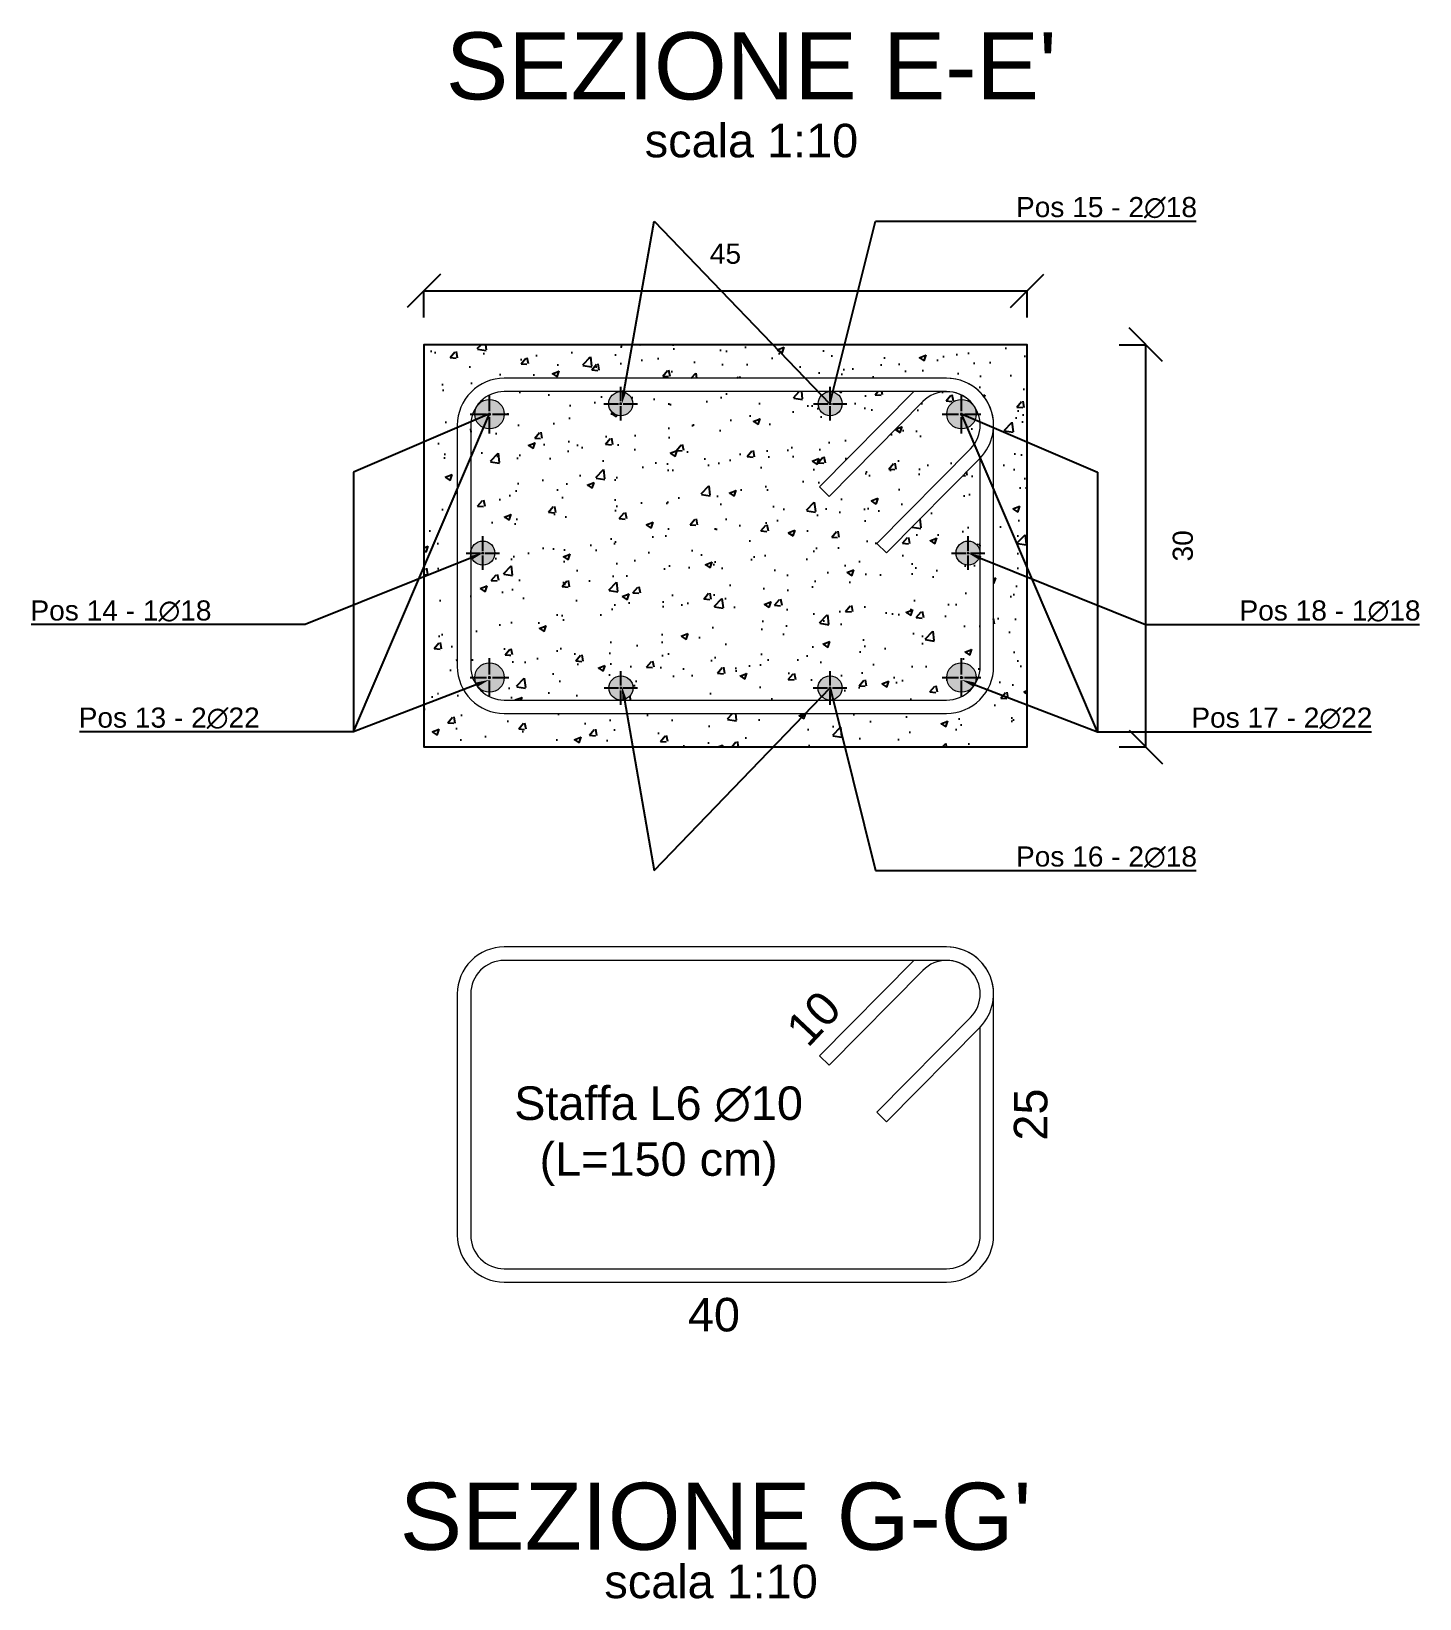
# Model space of a CAD drawing. Header units: millimetres. Extents: x -455371 to 117772, y -78417 to 116564.
# Drawn here: x -338682 to -337646, y 42181 to 43350 of the extents above; entities that cross this region are included whole.
import ezdxf
from ezdxf import colors
from ezdxf.entities.mleader import LeaderData, LeaderLine
from ezdxf.math import Vec2, Vec3

# ---------------------------------------------------------------- set-up
doc = ezdxf.new("R2010")
doc.units = ezdxf.units.MM
doc.linetypes.add('CENTER2', pattern=[28.575, 19.05, -3.175, 3.175, -3.175])
doc.layers.get('0').update_dxf_attribs({"color": 255})
for name, color, linetype, lineweight in [('armature', 5, 'Continuous', 18), ('Cls', 7, 'Continuous', 25), ('quote', 5, 'Continuous', 15), ('RETINO ARMATURE', 253, 'Continuous', 15), ('Scritte', 7, 'Continuous', 15), ('staffe', 10, 'Continuous', 15)]:
    doc.layers.add(name, color=color, linetype=linetype, lineweight=lineweight)
doc.layers.add('RETINI', color=253, linetype='Continuous')
doc.styles.get("Standard").update_dxf_attribs({"font": 'arial.ttf'})
doc.dimstyles.new('per distinte 1 a 10', dxfattribs={"dimtxt": 25, "dimasz": 150, "dimexe": 0.18, "dimexo": 250, "dimgap": 50, "dimtad": 2, "dimdec": 0, "dimlfac": 0.1, "dimzin": 0, "dimdsep": 46, "dimtxsty": 'Standard', "dimblk": 'NONE', "dimcen": 0, "dimse1": 1, "dimse2": 1, "dimsd1": 1, "dimsd2": 1, "dimadec": 0, "dimazin": 0, "dimtfac": 1, "dimtdec": 0, "dimtofl": 0, "dimtmove": 0, "dimatfit": 3, "dimldrblk": 'NONE', "dimfxl": 250, "dimfxlon": 1, "dimtolj": 1, "dimtzin": 0, "dimarcsym": 2})
doc.dimstyles.new('scala 1 a 10', dxfattribs={"dimtxt": 15, "dimasz": 25, "dimexe": 0.183, "dimexo": 0.1, "dimgap": 20, "dimtad": 2, "dimdec": 0, "dimlfac": 0.1, "dimzin": 0, "dimdsep": 46, "dimtxsty": 'Standard', "dimblk": 'OBLIQUE', "dimcen": -25, "dimadec": 0, "dimazin": 0, "dimtfac": 1, "dimtdec": 0, "dimtofl": 0, "dimtmove": 0, "dimatfit": 3, "dimfxl": 20, "dimfxlon": 1, "dimtolj": 1, "dimtzin": 0, "dimarcsym": 0})
pattern_1 = [(50, (9194.285, -16738.2), (52.833554, -4.622335), [5.5245, -60.7695]), (355, (9194.285, -16738.2), (-10.220592, 55.406485), [4.4196, -48.6157694]), (100.451445, (9198.69, -16738.584), (42.612962, 50.784148), [4.6951026, -51.646171]), (46.1842, (9194.285, -16723.466), (78.612922, -12.192275), [8.28675, -91.15425]), (96.635558, (9200.836, -16724.48), (68.847199, 71.753576), [7.042657, -77.469326]), (351.18415, (9194.285, -16723.47), (68.847199, 71.753576), [6.62939, -72.923322]), (21, (9201.65, -16727.15), (43.9681735, -29.6569075), [5.5245, -60.7695]), (326, (9201.65, -16727.15), (17.922588, 53.41451), [4.4196, -48.6156]), (71.451445, (9205.315, -16729.62), (61.8907616, 23.757603), [4.6951026, -51.646082]), (37.5, (9194.285, -16738.198), (0.8956949, 24.5209613), [0, -48.02632, 0, -49.3522, 0, -48.79975]), (7.5, (9194.285, -16738.198), (19.3777021, 29.0523667), [0, -28.13812, 0, -46.92142, 0, -18.59915]), (327.5, (9177.859, -16738.198), (39.3212726, -1.6613358), [0, -18.415, 0, -57.4548, 0, -76.2381]), (317.5, (9170.493, -16738.2), (42.9574626, 7.3736824), [0, -23.9395, 0, -38.15588, 0, -54.1401])]

# ---------------------------------------------------------------- blocks, each defined once
blk = doc.blocks.new('*U1447')
at = {"layer": 'Cls', "color": 0, "linetype": 'CENTER2', "transparency": 16777216}
for p, q in [((0, 2.2), (0, 14.5)), ((-14.5, 0), (-2.2, 0)), ((2.2, 0), (14.5, 0)), ((0, -14.5), (0, -2.2))]:
    blk.add_line(p, q, dxfattribs=at)
at = {"layer": 'Cls', "color": 0, "linetype": 'Continuous', "transparency": 16777216}
for p, q in [((-1.1, 0), (1.1, 0)), ((0, -1.1), (0, 1.1))]:
    blk.add_line(p, q, dxfattribs=at)
blk = doc.blocks.new('*U1448')
at = {"layer": 'Cls', "color": 0, "linetype": 'CENTER2', "transparency": 16777216}
for p, q in [((0, 1.8), (0, 12.5)), ((-12.5, 0), (-1.8, 0)), ((1.8, 0), (12.5, 0)), ((0, -12.5), (0, -1.8))]:
    blk.add_line(p, q, dxfattribs=at)
at = {"layer": 'Cls', "color": 0, "linetype": 'Continuous', "transparency": 16777216}
for p, q in [((-0.9, 0), (0.9, 0)), ((0, -0.9), (0, 0.9))]:
    blk.add_line(p, q, dxfattribs=at)
blk = doc.blocks.new('*U1463')
at = {"layer": 'Cls', "color": 0, "linetype": 'CENTER2', "transparency": 16777216}
for p, q in [((0, 1.8), (0, 12.5)), ((-12.5, 0), (-1.8, 0)), ((1.8, 0), (12.5, 0)), ((0, -12.5), (0, -1.8))]:
    blk.add_line(p, q, dxfattribs=at)
at = {"layer": 'Cls', "color": 0, "linetype": 'Continuous', "transparency": 16777216}
for p, q in [((-0.9, 0), (0.9, 0)), ((0, -0.9), (0, 0.9))]:
    blk.add_line(p, q, dxfattribs=at)
blk = doc.blocks.new('*U1464')
at = {"layer": 'Cls', "color": 0, "linetype": 'CENTER2', "transparency": 16777216}
for p, q in [((0, 1.8), (0, 12.5)), ((-12.5, 0), (-1.8, 0)), ((1.8, 0), (12.5, 0)), ((0, -12.5), (0, -1.8))]:
    blk.add_line(p, q, dxfattribs=at)
at = {"layer": 'Cls', "color": 0, "linetype": 'Continuous', "transparency": 16777216}
for p, q in [((-0.9, 0), (0.9, 0)), ((0, -0.9), (0, 0.9))]:
    blk.add_line(p, q, dxfattribs=at)
blk = doc.blocks.new('*U1465')
at = {"layer": 'Cls', "color": 0, "linetype": 'CENTER2', "transparency": 16777216}
for p, q in [((0, 2.2), (0, 14.5)), ((-14.5, 0), (-2.2, 0)), ((2.2, 0), (14.5, 0)), ((0, -14.5), (0, -2.2))]:
    blk.add_line(p, q, dxfattribs=at)
at = {"layer": 'Cls', "color": 0, "linetype": 'Continuous', "transparency": 16777216}
for p, q in [((-1.1, 0), (1.1, 0)), ((0, -1.1), (0, 1.1))]:
    blk.add_line(p, q, dxfattribs=at)
blk = doc.blocks.new('*U1466')
at = {"layer": 'Cls', "color": 0, "linetype": 'CENTER2', "transparency": 16777216}
for p, q in [((0, 1.8), (0, 12.5)), ((-12.5, 0), (-1.8, 0)), ((1.8, 0), (12.5, 0)), ((0, -12.5), (0, -1.8))]:
    blk.add_line(p, q, dxfattribs=at)
at = {"layer": 'Cls', "color": 0, "linetype": 'Continuous', "transparency": 16777216}
for p, q in [((-0.9, 0), (0.9, 0)), ((0, -0.9), (0, 0.9))]:
    blk.add_line(p, q, dxfattribs=at)
blk = doc.blocks.new('*U1467')
at = {"layer": 'Cls', "color": 0, "linetype": 'CENTER2', "transparency": 16777216}
for p, q in [((0, 2.2), (0, 14.5)), ((-14.5, 0), (-2.2, 0)), ((2.2, 0), (14.5, 0)), ((0, -14.5), (0, -2.2))]:
    blk.add_line(p, q, dxfattribs=at)
at = {"layer": 'Cls', "color": 0, "linetype": 'Continuous', "transparency": 16777216}
for p, q in [((-1.1, 0), (1.1, 0)), ((0, -1.1), (0, 1.1))]:
    blk.add_line(p, q, dxfattribs=at)
blk = doc.blocks.new('*U1468')
at = {"layer": 'Cls', "color": 0, "linetype": 'CENTER2', "transparency": 16777216}
for p, q in [((0, 1.8), (0, 12.5)), ((-12.5, 0), (-1.8, 0)), ((1.8, 0), (12.5, 0)), ((0, -12.5), (0, -1.8))]:
    blk.add_line(p, q, dxfattribs=at)
at = {"layer": 'Cls', "color": 0, "linetype": 'Continuous', "transparency": 16777216}
for p, q in [((-0.9, 0), (0.9, 0)), ((0, -0.9), (0, 0.9))]:
    blk.add_line(p, q, dxfattribs=at)
blk = doc.blocks.new('*U1460')
at = {"layer": 'Cls', "color": 0, "linetype": 'CENTER2', "transparency": 16777216}
for p, q in [((0, 1.8), (0, 12.5)), ((-12.5, 0), (-1.8, 0)), ((1.8, 0), (12.5, 0)), ((0, -12.5), (0, -1.8))]:
    blk.add_line(p, q, dxfattribs=at)
at = {"layer": 'Cls', "color": 0, "linetype": 'Continuous', "transparency": 16777216}
for p, q in [((-0.9, 0), (0.9, 0)), ((0, -0.9), (0, 0.9))]:
    blk.add_line(p, q, dxfattribs=at)
blk = doc.blocks.new('*U1440')
at = {"layer": 'Cls', "color": 0, "linetype": 'CENTER2', "transparency": 16777216}
for p, q in [((0, 2.2), (0, 14.5)), ((-14.5, 0), (-2.2, 0)), ((2.2, 0), (14.5, 0)), ((0, -14.5), (0, -2.2))]:
    blk.add_line(p, q, dxfattribs=at)
at = {"layer": 'Cls', "color": 0, "linetype": 'Continuous', "transparency": 16777216}
for p, q in [((-1.1, 0), (1.1, 0)), ((0, -1.1), (0, 1.1))]:
    blk.add_line(p, q, dxfattribs=at)
blk = doc.blocks.new('*D1636')
at = {"layer": 'Defpoints', "color": 0, "transparency": 16777216}
for p in [(-337998.9, 42666.7), (-337998.9, 42416.7), (-337998.9, 42416.7)]:
    blk.add_point(p, dxfattribs=at)
at = {"layer": 'quote', "color": 0, "transparency": 16777216, "insert": (-337936.1, 42541.7), "char_height": 25, "attachment_point": 5, "rotation": 90}
blk.add_mtext('\\A1;25', dxfattribs=at)
blk = doc.blocks.new('_None')
blk = doc.blocks.new('*D1637')
at = {"layer": 'Defpoints', "color": 0, "transparency": 16777216}
for p in [(-338363.9, 42631.7), (-337963.9, 42631.7), (-337963.9, 42455.1)]:
    blk.add_point(p, dxfattribs=at)
at = {"layer": 'quote', "color": 0, "transparency": 16777216, "insert": (-338172.5, 42392.3), "char_height": 25, "attachment_point": 5}
blk.add_mtext('\\A1;40', dxfattribs=at)
blk = doc.blocks.new('_Oblique')
at = {"color": 0, "linetype": 'ByBlock', "lineweight": -2}
blk.add_line((-0.5, -0.5), (0.5, 0.5), dxfattribs=at)
blk = doc.blocks.new('*D2261')
at = {"layer": 'Defpoints', "color": 0, "transparency": 16777216}
for p in [(-337938.9, 43156.1), (-338388.9, 43115.9), (-337938.9, 43115.9)]:
    blk.add_point(p, dxfattribs=at)
at = {"layer": 'quote', "color": 0, "lineweight": -2, "transparency": 16777216}
for p, q in [((-338388.9, 43136.1), (-338388.9, 43156.2)), ((-338388.9, 43156.1), (-337938.9, 43156.1)), ((-337938.9, 43136.1), (-337938.9, 43156.2))]:
    blk.add_line(p, q, dxfattribs=at)
at = {"layer": 'quote', "color": 0, "lineweight": -2, "transparency": 16777216, "xscale": 25, "yscale": 25, "zscale": 25, "rotation": 180}
blk.add_blockref('_Oblique', (-338388.9, 43156.1), dxfattribs=at)
at = {"layer": 'quote', "color": 0, "lineweight": -2, "transparency": 16777216, "xscale": 25, "yscale": 25, "zscale": 25}
blk.add_blockref('_Oblique', (-337938.9, 43156.1), dxfattribs=at)
at = {"layer": 'quote', "color": 0, "transparency": 16777216, "insert": (-338163.9, 43183.7), "char_height": 15, "attachment_point": 5}
blk.add_mtext('\\A1;45', dxfattribs=at)
blk = doc.blocks.new('*D2262')
at = {"layer": 'Defpoints', "color": 0, "transparency": 16777216}
for p in [(-337938.9, 43115.9), (-337850.3, 43115.9), (-337938.9, 42815.9)]:
    blk.add_point(p, dxfattribs=at)
at = {"layer": 'quote', "color": 0, "lineweight": -2, "transparency": 16777216}
for p, q in [((-337870.3, 43115.9), (-337850.2, 43115.9)), ((-337850.3, 42815.9), (-337850.3, 43115.9)), ((-337870.3, 42815.9), (-337850.2, 42815.9))]:
    blk.add_line(p, q, dxfattribs=at)
at = {"layer": 'quote', "color": 0, "lineweight": -2, "transparency": 16777216, "xscale": 25, "yscale": 25, "zscale": 25}
for p, rotation in [((-337850.3, 43115.9), 90), ((-337850.3, 42815.9), 270)]:
    blk.add_blockref('_Oblique', p, dxfattribs=dict(at, rotation=rotation))
at = {"layer": 'quote', "color": 0, "transparency": 16777216, "insert": (-337822.7, 42965.9), "char_height": 15, "attachment_point": 5, "rotation": 90}
blk.add_mtext('\\A1;30', dxfattribs=at)

msp = doc.modelspace()

# ---------------------------------------------------------------- hatches: boundary and pattern name
at = {"layer": 'RETINI'}
h = msp.add_hatch(dxfattribs=at)
h.set_pattern_fill('AR-CONC', color=256, scale=0.29)
h.set_pattern_definition(pattern_1)
h.paths.add_polyline_path([(-338388.9, 42815.9), (-337938.9, 42815.9), (-337938.9, 43115.9), (-338388.9, 43115.9)])
h.paths.add_polyline_path([(-338363.9, 43055.9, -0.414214), (-338328.9, 43090.9), (-337998.9, 43090.9, -0.414214), (-337963.9, 43055.9), (-337963.9, 42875.9, -0.414214), (-337998.9, 42840.9), (-338328.9, 42840.9, -0.414214), (-338363.9, 42875.9)], flags=16)
h.paths.add_polyline_path([(-338352.5, 43064.1, -0.319137), (-338328.9, 43080.9), (-337987.8, 43080.9), (-337987.8, 43078.3, -0.196691), (-337975.3, 43064.1), (-337976.8, 43064.1, -1), (-337998.8, 43064.1, -0.414214), (-337987.8, 43075.1), (-337987.8, 43078.3, 0.115214), (-337998.9, 43080.9), (-338085.8, 43080.9, -0.414214), (-338076.8, 43071.9, -1), (-338094.8, 43071.9, -0.414214), (-338085.8, 43080.9), (-338242, 43080.9, -0.414211), (-338233, 43071.9, -1), (-338251, 43071.9, -0.414214), (-338242, 43080.9), (-338328.9, 43080.9, 0.115214), (-338339.9, 43078.3), (-338339.9, 43075.1, -0.414214), (-338328.9, 43064.1, -1), (-338350.9, 43064.1)], flags=0)
h = msp.add_hatch(dxfattribs=at)
h.set_pattern_fill('AR-CONC', color=256, scale=0.29)
h.set_pattern_definition(pattern_1)
h.paths.add_polyline_path([(-337973.9, 42960.5, -1), (-337991.9, 42960.5, -1), (-337973.9, 42960.5), (-337973.9, 43031.4), (-338043.9, 42960.6), (-338051, 42967.6), (-337981.1, 43038.3, 0.286247), (-337975.3, 43064.1), (-337976.8, 43064.1, -1), (-337998.8, 43064.1, -0.414214), (-337987.8, 43075.1), (-337987.8, 43078.3, 0.328058), (-338017, 43073.1), (-338086.6, 43002.8), (-338093.7, 43009.8), (-338023.4, 43080.9), (-338085.8, 43080.9), (-338085.8, 43080.9, -0.414214), (-338076.8, 43071.9, -1), (-338094.8, 43071.9, -0.414214), (-338085.8, 43080.9), (-338242, 43080.9, -0.414211), (-338233, 43071.9, -1), (-338251, 43071.9, -0.414214), (-338242, 43080.9), (-338328.9, 43080.9, 0.115214), (-338339.9, 43078.3), (-338339.9, 43075.1, -0.414214), (-338328.9, 43064.1, -1), (-338350.9, 43064.1), (-338352.5, 43064.1, 0.083976), (-338353.9, 43055.9), (-338353.9, 42960.5, -1), (-338335.9, 42960.5, -1), (-338353.9, 42960.5), (-338353.9, 42875.9, 0.083976), (-338352.5, 42867.7), (-338350.9, 42867.7, -1), (-338328.9, 42867.7, -0.414214), (-338339.9, 42856.7), (-338339.9, 42853.5, 0.115214), (-338328.9, 42850.9), (-338241.9, 42850.9), (-338241.9, 42850.9, -0.414214), (-338250.9, 42859.9, -1), (-338232.9, 42859.9, -0.414214), (-338241.9, 42850.9), (-338085.9, 42850.9, -0.41419), (-338094.9, 42859.9, -1), (-338076.9, 42859.9, -0.414214), (-338085.9, 42850.9), (-337998.9, 42850.9, 0.115214), (-337987.8, 42853.5), (-337987.8, 42856.7, -0.414214), (-337998.8, 42867.7, -1), (-337976.8, 42867.7), (-337975.3, 42867.7, 0.083976), (-337973.9, 42875.9)])
at = {"layer": 'RETINO ARMATURE'}
h = msp.add_hatch(color=256, dxfattribs=at)
h.dxf.hatch_style = 1
h.paths.add_polyline_path([(-338233, 43071.9, 1), (-338251, 43071.9, 1)])
h = msp.add_hatch(color=256, dxfattribs=at)
h.dxf.hatch_style = 1
h.paths.add_polyline_path([(-338076.8, 43071.9, 1), (-338094.8, 43071.9, 1)])
h = msp.add_hatch(color=256, dxfattribs=at)
h.dxf.hatch_style = 1
h.paths.add_polyline_path([(-338328.9, 43064.1, 1), (-338350.9, 43064.1, 1)])
h = msp.add_hatch(color=256, dxfattribs=at)
h.dxf.hatch_style = 1
h.paths.add_polyline_path([(-337976.8, 43064.1, 1), (-337998.8, 43064.1, 1)])
h = msp.add_hatch(color=256, dxfattribs=at)
h.dxf.hatch_style = 1
h.paths.add_polyline_path([(-338335.9, 42960.5, 1), (-338353.9, 42960.5, 1)])
h = msp.add_hatch(color=256, dxfattribs=at)
h.dxf.hatch_style = 1
h.paths.add_polyline_path([(-338328.9, 42867.7, 1), (-338350.9, 42867.7, 1)])
h.paths.add_polyline_path([(-338232.9, 42859.9, 1), (-338250.9, 42859.9, 1)])
h.paths.add_polyline_path([(-338076.9, 42859.9, 1), (-338094.9, 42859.9, 1)])
h.paths.add_polyline_path([(-337976.8, 42867.7, 1), (-337998.8, 42867.7, 1)])
h.paths.add_polyline_path([(-337973.9, 42960.5, 1), (-337991.9, 42960.5, 1)])

# ---------------------------------------------------------------- linework, layer by layer
at = {"layer": 'armature'}
for centre, radius in [((-338242, 43071.9), 9), ((-338085.8, 43071.9), 9), ((-338339.9, 43064.1), 11), ((-337987.8, 43064.1), 11), ((-338344.9, 42960.5), 9), ((-337982.9, 42960.5), 9), ((-338339.9, 42867.7), 11), ((-338241.9, 42859.9), 9), ((-338085.9, 42859.9), 9), ((-337987.8, 42867.7), 11)]:
    msp.add_circle(centre, radius, dxfattribs=at)
at = {"layer": 'Cls'}
msp.add_lwpolyline([(-338388.9, 43115.9), (-338388.9, 42815.9), (-337938.9, 42815.9), (-337938.9, 43115.9), (-338388.9, 43115.9), (-338388.9, 42965.9)], dxfattribs=at)
at = {"layer": 'staffe'}
for points in [[(-338363.9, 43055.9), (-338363.9, 42875.9, 0.414214), (-338328.9, 42840.9), (-337998.9, 42840.9, 0.414214), (-337963.9, 42875.9), (-337963.9, 43055.9, 0.414214), (-337998.9, 43090.9), (-338328.9, 43090.9, 0.414214)], [(-338363.9, 42631.7), (-338363.9, 42451.7, 0.414214), (-338328.9, 42416.7), (-337998.9, 42416.7, 0.414214), (-337963.9, 42451.7), (-337963.9, 42631.7, 0.414214), (-337998.9, 42666.7), (-338328.9, 42666.7, 0.414214)]]:
    msp.add_lwpolyline(points, format="xyb", close=True, dxfattribs=at)
for points in [[(-337980.7, 43038.7), (-338051, 42967.6), (-338043.9, 42960.6), (-337974, 43031.3, 0.666247), (-337998.9, 43090.9, 0.666247)], [(-337973.9, 43055.9, 0.414214), (-337998.9, 43080.9), (-338328.9, 43080.9, 0.414214), (-338353.9, 43055.9), (-338353.9, 42875.9, 0.414214), (-338328.9, 42850.9), (-337998.9, 42850.9, 0.414214), (-337973.9, 42875.9), (-337973.9, 43031.4)], [(-337980.7, 42614.5), (-338051, 42543.4), (-338043.9, 42536.3), (-337974, 42607, 0.666247), (-337998.9, 42666.7, 0.666247)], [(-337973.9, 42631.7, 0.414214), (-337998.9, 42656.7), (-338328.9, 42656.7, 0.414214), (-338353.9, 42631.7), (-338353.9, 42451.7, 0.414214), (-338328.9, 42426.7), (-337998.9, 42426.7, 0.414214), (-337973.9, 42451.7), (-337973.9, 42607.2)]]:
    msp.add_lwpolyline(points, format="xyb", dxfattribs=at)
for points in [[(-338241.9, 43080.9), (-338242, 43080.9)], [(-338023.4, 43080.9), (-338093.7, 43009.8), (-338086.6, 43002.8), (-338016.6, 43073.5)], [(-338085.8, 43080.9), (-338085.8, 43080.9)], [(-338242, 42850.9), (-338241.9, 42850.9)], [(-338085.9, 42850.9), (-338085.8, 42850.9)], [(-338023.4, 42656.7), (-338093.7, 42585.6), (-338086.6, 42578.5), (-338016.6, 42649.2)]]:
    msp.add_lwpolyline(points, dxfattribs=at)
for centre in [(-337998.9, 43055.9), (-337998.9, 42631.7)]:
    msp.add_arc(centre, 25, 315.3064, 135.3064, dxfattribs=at)

# ---------------------------------------------------------------- block references
at = {"layer": 'Cls', "linetype": 'CENTER2'}
for name, p in [('*U1467', (-338339.9, 43064.1)), ('*U1468', (-338242, 43071.9)), ('*U1460', (-338085.8, 43071.9)), ('*U1440', (-337987.8, 43064.1)), ('*U1466', (-338344.9, 42960.5)), ('*U1448', (-337982.9, 42960.5)), ('*U1465', (-338339.9, 42867.7)), ('*U1447', (-337987.8, 42867.7)), ('*U1464', (-338241.9, 42859.9)), ('*U1463', (-338085.9, 42859.9))]:
    msp.add_blockref(name, p, dxfattribs=at)

# ---------------------------------------------------------------- texts
at = {"layer": 'Scritte', "attachment_point": 1}
for s, width, insert, char_height in [("SEZIONE E-E'", 923.094, (-338372.5, 43348.9), 50), ('scala 1:10', 923.094, (-338224.1, 43280.7), 25), ('\\pxqc;Staffa L6 ∅10 (L=150 cm)', 215.664, (-338321.6, 42562.7), 25), ("SEZIONE G-G'", 923.094, (-338406.9, 42267.1), 50), ('scala 1:10', 923.094, (-338254.2, 42206), 25)]:
    msp.add_mtext_dynamic_manual_height_columns(s, width=width, gutter_width=12.5, heights=[0], dxfattribs=dict(at, insert=insert, char_height=char_height))
at = {"layer": 'Scritte', "insert": (-338120.7, 42608), "char_height": 25, "attachment_point": 1, "rotation": 46.7232}
msp.add_mtext_dynamic_manual_height_columns('10', width=76.834, gutter_width=12.5, heights=[0], dxfattribs=at)

# ---------------------------------------------------------------- dimensions: what is measured, and where the dimension line sits
at = {"layer": 'quote'}
dim = msp.add_linear_dim(base=(-337938.9, 43156.1), p1=(-338388.9, 43115.9), p2=(-337938.9, 43115.9), dimstyle='scala 1 a 10', dxfattribs=at)
dim.commit()
dim.dimension.update_dxf_attribs({"geometry": '*D2261', "text_midpoint": (-338163.9, 43183.7)})
dim = msp.add_linear_dim(base=(-337850.3, 43115.9), p1=(-337938.9, 42815.9), p2=(-337938.9, 43115.9), angle=90, dimstyle='scala 1 a 10', dxfattribs=at)
dim.commit()
dim.dimension.update_dxf_attribs({"geometry": '*D2262', "text_midpoint": (-337822.7, 42965.9)})
for base, p1, p2, angle, picture, middle, dimtype in [((-337998.9, 42416.7), (-337998.9, 42666.7), (-337998.9, 42416.7), 90, '*D1636', (-337998.9, 42541.7), 160), ((-337963.9, 42455.1), (-338363.9, 42631.7), (-337963.9, 42631.7), 360, '*D1637', (-338172.5, 42455.1), 161)]:
    dim = msp.add_linear_dim(base=base, p1=p1, p2=p2, angle=angle, dimstyle='per distinte 1 a 10', dxfattribs=at)
    dim.commit()
    dim.dimension.update_dxf_attribs({"geometry": picture, "text_midpoint": middle, "dimtype": dimtype})

# ---------------------------------------------------------------- leaders
ml = msp.add_multileader_mtext('Standard', dxfattribs=at)
ml.set_content('Pos 15 - 2∅18', color=256)
ml.set_leader_properties()
ml.build(insert=Vec2(0, 0))
ml.multileader.update_dxf_attribs({"text_left_attachment_type": 6, "text_right_attachment_type": 6, "dogleg_length": 20, "arrow_head_size": 10})
ctx = ml.context
ctx.base_point, ctx.char_height, ctx.arrow_head_size, ctx.landing_gap_size, ctx.plane_origin = Vec3(-337997.2, 43208.1), 15, 10, 50, Vec3(-338349.7, 43064.1)
ctx.left_attachment, ctx.right_attachment = 6, 6
notes = []
notes.append((ctx, [(0, (1, 1, 0), (-338017.2, 43208.1), (1, 0), 20, [(2, [(-338241.1, 43071.9), (-338217.1, 43208.1), (-338086.1, 43071.9), (-338052, 43208.1)], 0, [])])]))
ctx.mtext.insert, ctx.mtext.flow_direction = Vec3(-337947.2, 43226.1), 5
ml = msp.add_multileader_mtext('Standard', dxfattribs=at)
ml.set_content('Pos 13 - 2∅22', color=256)
ml.set_leader_properties()
ml.build(insert=Vec2(0, 0))
ml.multileader.update_dxf_attribs({"text_left_attachment_type": 6, "text_right_attachment_type": 6, "dogleg_length": 20, "arrow_head_size": 10})
ctx = ml.context
ctx.base_point, ctx.char_height, ctx.arrow_head_size, ctx.landing_gap_size, ctx.plane_origin = Vec3(-338693.7, 42827.3), 15, 10, 50, Vec3(-338340, 42866)
ctx.left_attachment, ctx.right_attachment, ctx.text_align_type = 6, 6, 2
notes.append((ctx, [(0, (1, 1, 0), (-338441.3, 42827.3), (-1, 0), 20, [(1, [(-338340, 42866), (-338441.3, 42827.3), (-338340, 43064.4), (-338441.3, 43020.8)], 0, [])])]))
ctx.mtext.insert, ctx.mtext.alignment, ctx.mtext.flow_direction = Vec3(-338511.3, 42845.3), 3, 5
ml = msp.add_multileader_mtext('Standard', dxfattribs=at)
ml.set_content('Pos 17 - 2∅22', color=256)
ml.set_leader_properties()
ml.build(insert=Vec2(0, 0))
ml.multileader.update_dxf_attribs({"text_left_attachment_type": 6, "text_right_attachment_type": 6, "dogleg_length": 20, "arrow_head_size": 10})
ctx = ml.context
ctx.base_point, ctx.char_height, ctx.arrow_head_size, ctx.landing_gap_size, ctx.plane_origin = Vec3(-337866.4, 42827.3), 15, 10, 50, Vec3(-337987.8, 42866)
ctx.left_attachment, ctx.right_attachment = 6, 6
notes.append((ctx, [(0, (1, 1, 0), (-337886.4, 42827.3), (1, 0), 20, [(1, [(-337987.8, 42866), (-337886.4, 42827.3), (-337987.8, 43064.4), (-337886.4, 43020.8)], 0, [])])]))
ctx.mtext.insert, ctx.mtext.flow_direction = Vec3(-337816.4, 42845.3), 5
ml = msp.add_multileader_mtext('Standard', dxfattribs=at)
ml.set_content('Pos 14 - 1∅18', color=256)
ml.set_leader_properties()
ml.build(insert=Vec2(0, 0))
ml.multileader.update_dxf_attribs({"text_left_attachment_type": 6, "text_right_attachment_type": 6, "dogleg_length": 20, "arrow_head_size": 10})
ctx = ml.context
ctx.base_point, ctx.char_height, ctx.arrow_head_size, ctx.landing_gap_size, ctx.plane_origin = Vec3(-338729.9, 42907.2), 15, 10, 50, Vec3(-338032.9, 42825)
ctx.left_attachment, ctx.right_attachment, ctx.text_align_type = 6, 6, 2
notes.append((ctx, [(0, (1, 1, 0), (-338477.3, 42907.2), (-1, 0), 20, [(3, [(-338344.9, 42960.5), (-338477.3, 42907.2)], 0, [])])]))
ctx.mtext.insert, ctx.mtext.alignment, ctx.mtext.flow_direction = Vec3(-338547.3, 42925.2), 3, 5
ml = msp.add_multileader_mtext('Standard', dxfattribs=at)
ml.set_content('Pos 18 - 1∅18', color=256)
ml.set_leader_properties()
ml.build(insert=Vec2(0, 0))
ml.multileader.update_dxf_attribs({"text_left_attachment_type": 6, "text_right_attachment_type": 6, "dogleg_length": 20, "arrow_head_size": 10})
ctx = ml.context
ctx.base_point, ctx.char_height, ctx.arrow_head_size, ctx.landing_gap_size, ctx.plane_origin = Vec3(-337830.5, 42907.2), 15, 10, 50, Vec3(-338294.9, 42825)
ctx.left_attachment, ctx.right_attachment = 6, 6
notes.append((ctx, [(0, (1, 1, 0), (-337850.5, 42907.2), (1, 0), 20, [(3, [(-337982.9, 42960.5), (-337850.5, 42907.2)], 0, [])])]))
ctx.mtext.insert, ctx.mtext.flow_direction = Vec3(-337780.5, 42925.2), 5
ml = msp.add_multileader_mtext('Standard', dxfattribs=at)
ml.set_content('Pos 16 - 2∅18', color=256)
ml.set_leader_properties()
ml.build(insert=Vec2(0, 0))
ml.multileader.update_dxf_attribs({"text_left_attachment_type": 6, "text_right_attachment_type": 6, "dogleg_length": 20, "arrow_head_size": 10})
ctx = ml.context
ctx.base_point, ctx.char_height, ctx.arrow_head_size, ctx.landing_gap_size, ctx.plane_origin = Vec3(-337997.2, 42723.7), 15, 10, 50, Vec3(-338349.7, 42867.7)
ctx.left_attachment, ctx.right_attachment = 6, 6
notes.append((ctx, [(0, (1, 1, 0), (-338017.2, 42723.7), (1, 0), 20, [(2, [(-338241, 42860.9), (-338217.1, 42723.7), (-338085.9, 42859.9), (-338052, 42723.7)], 0, [])])]))
ctx.mtext.insert, ctx.mtext.flow_direction = Vec3(-337947.2, 42741.7), 5
for ctx, leaders in notes:
    for number, flags, end, landing, length, lines in leaders:
        leader = LeaderData()
        leader.index, (leader.has_last_leader_line, leader.has_dogleg_vector, leader.attachment_direction) = number, flags
        leader.last_leader_point, leader.dogleg_vector, leader.dogleg_length = Vec3(end), Vec3(landing), length
        for number, points, colour, breaks in lines:
            line = LeaderLine()
            line.index, line.vertices, line.color, line.breaks = number, Vec3.list(points), colors.encode_raw_color(colour), breaks
            leader.lines.append(line)
        ctx.leaders.append(leader)

doc.saveas('drawing.dxf')
